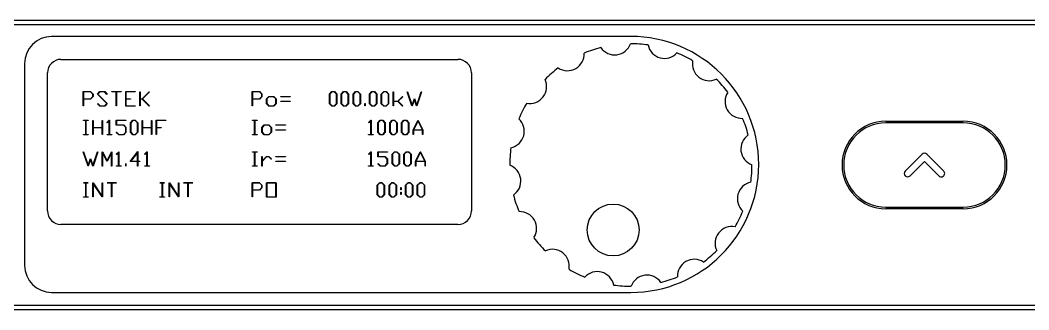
# Model space of a CAD drawing. Extents: x 109308 to 114204, y 60901 to 64142.
# Drawn here: x 111973.3 to 112123.2, y 62705.9 to 62748.9 of the extents above; entities that cross this region are included whole.
import ezdxf

# ---------------------------------------------------------------- set-up
doc = ezdxf.new("R2010")
doc.units = 0
doc.header["$LTSCALE"] = 10
doc.header["$MEASUREMENT"] = 0
doc.layers.get('0').update_dxf_attribs({"linetype": 'CONTINUOUS'})
doc.layers.add('가시적인_것_ISO_', color=3, linetype='CONTINUOUS')

# ---------------------------------------------------------------- blocks, each defined once
blk = doc.blocks.new('44Q1XC')
at = {"layer": '가시적인_것_ISO_'}
for p, q in [((16908.93, 5662.09), (17292.93, 5662.09)), ((17290.94, 5661.39), (16910.74, 5661.39)), ((17085.83, 5659.67), (16999.74, 5659.67)), ((17001.14, 5656.27), (17060.14, 5656.27)), ((16995.74, 5655.67), (16995.74, 5625.67)), ((16999.14, 5633.77), (16999.14, 5654.27)), ((17062.14, 5654.27), (17062.14, 5633.77)), ((17004.46, 5651.48), (17005.54, 5651.48)), ((17004.46, 5649.35), (17004.46, 5651.48)), ((17005.52, 5651.43), (17004.5, 5651.43)), ((17004.5, 5651.43), (17004.5, 5650.43)), ((17005.86, 5651.09), (17005.52, 5651.43)), ((17005.54, 5651.48), (17005.9, 5651.11)), ((17006.55, 5651.1), (17006.92, 5651.48)), ((17006.94, 5651.43), (17006.61, 5651.1)), ((17006.92, 5651.48), (17007.64, 5651.48)), ((17007.62, 5651.43), (17006.94, 5651.43)), ((17007.96, 5651.08), (17007.62, 5651.43)), ((17007.64, 5651.48), (17007.99, 5651.12)), ((17008.68, 5651.48), (17010.08, 5651.48)), ((17008.68, 5651.43), (17008.68, 5651.48)), ((17009.36, 5651.43), (17008.68, 5651.43)), ((17009.36, 5649.35), (17009.36, 5651.43)), ((17010.08, 5651.43), (17009.4, 5651.43)), ((17009.4, 5651.43), (17009.4, 5649.35)), ((17010.08, 5651.48), (17010.08, 5651.43)), ((17010.76, 5651.48), (17012.18, 5651.48)), ((17010.76, 5649.33), (17010.76, 5651.48)), ((17010.8, 5651.43), (17010.8, 5650.43)), ((17012.18, 5651.43), (17010.8, 5651.43)), ((17012.18, 5651.48), (17012.18, 5651.43)), ((17012.86, 5649.35), (17012.86, 5651.45)), ((17012.86, 5651.45), (17012.9, 5651.45)), ((17012.9, 5651.45), (17012.9, 5650.43)), ((17013.22, 5650.43), (17014.26, 5651.47)), ((17014.29, 5651.43), (17013.26, 5650.4)), ((17014.26, 5651.47), (17014.29, 5651.43)), ((17029.57, 5651.48), (17030.65, 5651.48)), ((17029.57, 5649.35), (17029.57, 5651.48)), ((17030.63, 5651.43), (17029.62, 5651.43)), ((17029.62, 5651.43), (17029.62, 5650.43)), ((17030.97, 5651.09), (17030.63, 5651.43)), ((17030.65, 5651.48), (17031.01, 5651.11)), ((17041.04, 5651.11), (17041.4, 5651.48)), ((17041.42, 5651.43), (17041.09, 5651.09)), ((17041.4, 5651.48), (17041.77, 5651.48)), ((17041.75, 5651.43), (17041.42, 5651.43)), ((17042.09, 5651.09), (17041.75, 5651.43)), ((17041.77, 5651.48), (17042.13, 5651.11)), ((17042.79, 5651.11), (17043.15, 5651.48)), ((17043.17, 5651.43), (17042.84, 5651.09)), ((17043.15, 5651.48), (17043.52, 5651.48)), ((17043.5, 5651.43), (17043.17, 5651.43)), ((17043.84, 5651.09), (17043.5, 5651.43)), ((17043.52, 5651.48), (17043.88, 5651.11)), ((17044.54, 5651.11), (17044.9, 5651.48)), ((17044.92, 5651.43), (17044.59, 5651.09)), ((17044.9, 5651.48), (17045.27, 5651.48)), ((17045.25, 5651.43), (17044.92, 5651.43)), ((17045.59, 5651.09), (17045.25, 5651.43)), ((17045.27, 5651.48), (17045.63, 5651.11)), ((17046.99, 5651.11), (17047.35, 5651.48)), ((17047.37, 5651.43), (17047.04, 5651.09)), ((17047.35, 5651.48), (17047.72, 5651.48)), ((17047.7, 5651.43), (17047.37, 5651.43)), ((17048.04, 5651.09), (17047.7, 5651.43)), ((17047.72, 5651.48), (17048.08, 5651.11)), ((17048.74, 5651.11), (17049.1, 5651.48)), ((17049.12, 5651.43), (17048.79, 5651.09)), ((17049.1, 5651.48), (17049.47, 5651.48)), ((17049.45, 5651.43), (17049.12, 5651.43)), ((17049.79, 5651.09), (17049.45, 5651.43)), ((17049.47, 5651.48), (17049.83, 5651.11)), ((17050.49, 5649.35), (17050.49, 5651.45)), ((17050.49, 5651.45), (17050.54, 5651.45)), ((17050.54, 5651.45), (17050.54, 5650.08)), ((17052.59, 5651.44), (17052.64, 5651.46)), ((17053.29, 5649.35), (17052.59, 5651.44)), ((17052.64, 5651.46), (17053.31, 5649.43)), ((17054.01, 5649.43), (17054.69, 5651.46)), ((17054.73, 5651.44), (17054.03, 5649.35)), ((17054.69, 5651.46), (17054.73, 5651.44)), ((17004.5, 5650.43), (17005.52, 5650.43)), ((17004.5, 5650.38), (17004.5, 5649.35)), ((17005.54, 5650.38), (17004.5, 5650.38)), ((17005.52, 5650.43), (17005.86, 5650.76)), ((17005.9, 5650.74), (17005.54, 5650.38)), ((17005.86, 5650.76), (17005.86, 5651.09)), ((17005.9, 5651.11), (17005.9, 5650.74)), ((17007.95, 5649.7), (17006.55, 5651.1)), ((17006.56, 5649.69), (17006.6, 5649.72)), ((17006.92, 5649.33), (17006.56, 5649.69)), ((17006.6, 5649.72), (17006.94, 5649.38)), ((17006.61, 5651.1), (17008.01, 5649.7)), ((17007.62, 5649.38), (17007.95, 5649.7)), ((17008.01, 5649.7), (17007.64, 5649.33)), ((17007.99, 5651.12), (17007.96, 5651.08)), ((17010.8, 5650.43), (17011.48, 5650.43)), ((17010.8, 5650.38), (17010.8, 5649.38)), ((17011.48, 5650.38), (17010.8, 5650.38)), ((17011.48, 5650.43), (17011.48, 5650.38)), ((17012.9, 5650.43), (17013.22, 5650.43)), ((17013.22, 5650.38), (17012.9, 5650.38)), ((17012.9, 5650.38), (17012.9, 5649.35)), ((17014.26, 5649.34), (17013.22, 5650.38)), ((17013.26, 5650.4), (17014.29, 5649.37)), ((17029.62, 5650.43), (17030.63, 5650.43)), ((17029.62, 5650.38), (17029.62, 5649.35)), ((17030.65, 5650.38), (17029.62, 5650.38)), ((17030.63, 5650.43), (17030.97, 5650.76)), ((17031.01, 5650.74), (17030.65, 5650.38)), ((17030.97, 5650.76), (17030.97, 5651.09)), ((17031.01, 5651.11), (17031.01, 5650.74)), ((17031.67, 5650.41), (17032.03, 5650.78)), ((17031.67, 5649.69), (17031.67, 5650.41)), ((17032.03, 5649.33), (17031.67, 5649.69)), ((17032.05, 5650.73), (17031.72, 5650.39)), ((17031.72, 5650.39), (17031.72, 5649.71)), ((17031.72, 5649.71), (17032.05, 5649.38)), ((17032.03, 5650.78), (17032.75, 5650.78)), ((17032.73, 5650.73), (17032.05, 5650.73)), ((17033.07, 5650.39), (17032.73, 5650.73)), ((17032.73, 5649.38), (17033.07, 5649.71)), ((17032.75, 5650.78), (17033.11, 5650.41)), ((17033.11, 5649.69), (17032.75, 5649.33)), ((17033.07, 5649.71), (17033.07, 5650.39)), ((17033.11, 5650.41), (17033.11, 5649.69)), ((17033.79, 5650.78), (17035.19, 5650.78)), ((17033.79, 5650.73), (17033.79, 5650.78)), ((17035.19, 5650.73), (17033.79, 5650.73)), ((17033.79, 5650.03), (17033.79, 5650.08)), ((17033.79, 5650.08), (17035.19, 5650.08)), ((17035.19, 5650.03), (17033.79, 5650.03)), ((17035.19, 5650.78), (17035.19, 5650.73)), ((17035.19, 5650.08), (17035.19, 5650.03)), ((17041.04, 5649.69), (17041.04, 5651.11)), ((17041.4, 5649.33), (17041.04, 5649.69)), ((17041.09, 5651.09), (17041.09, 5649.71)), ((17041.09, 5649.71), (17041.42, 5649.38)), ((17041.75, 5649.38), (17042.09, 5649.71)), ((17042.13, 5649.69), (17041.77, 5649.33)), ((17042.09, 5649.71), (17042.09, 5651.09)), ((17042.13, 5651.11), (17042.13, 5649.69)), ((17042.79, 5649.69), (17042.79, 5651.11)), ((17043.15, 5649.33), (17042.79, 5649.69)), ((17042.84, 5651.09), (17042.84, 5649.71)), ((17042.84, 5649.71), (17043.17, 5649.38)), ((17043.5, 5649.38), (17043.84, 5649.71)), ((17043.88, 5649.69), (17043.52, 5649.33)), ((17043.84, 5649.71), (17043.84, 5651.09)), ((17043.88, 5651.11), (17043.88, 5649.69)), ((17044.54, 5649.69), (17044.54, 5651.11)), ((17044.9, 5649.33), (17044.54, 5649.69)), ((17044.59, 5651.09), (17044.59, 5649.71)), ((17044.59, 5649.71), (17044.92, 5649.38)), ((17045.25, 5649.38), (17045.59, 5649.71)), ((17045.63, 5649.69), (17045.27, 5649.33)), ((17045.59, 5649.71), (17045.59, 5651.09)), ((17045.63, 5651.11), (17045.63, 5649.69)), ((17046.29, 5649.7), (17046.34, 5649.7)), ((17046.29, 5649.35), (17046.29, 5649.7)), ((17046.34, 5649.7), (17046.34, 5649.35)), ((17046.99, 5649.69), (17046.99, 5651.11)), ((17047.35, 5649.33), (17046.99, 5649.69)), ((17047.04, 5651.09), (17047.04, 5649.71)), ((17047.04, 5649.71), (17047.37, 5649.38)), ((17047.7, 5649.38), (17048.04, 5649.71)), ((17048.08, 5649.69), (17047.72, 5649.33)), ((17048.04, 5649.71), (17048.04, 5651.09)), ((17048.08, 5651.11), (17048.08, 5649.69)), ((17048.74, 5649.69), (17048.74, 5651.11)), ((17049.1, 5649.33), (17048.74, 5649.69)), ((17048.79, 5651.09), (17048.79, 5649.71)), ((17048.79, 5649.71), (17049.12, 5649.38)), ((17049.45, 5649.38), (17049.79, 5649.71)), ((17049.83, 5649.69), (17049.47, 5649.33)), ((17049.79, 5649.71), (17049.79, 5651.09)), ((17049.83, 5651.11), (17049.83, 5649.69)), ((17050.54, 5650.08), (17051.2, 5650.08)), ((17051.2, 5650.03), (17050.54, 5650.03)), ((17050.54, 5650.03), (17050.54, 5649.35)), ((17051.2, 5650.08), (17051.89, 5650.77)), ((17051.89, 5649.34), (17051.2, 5650.03)), ((17051.93, 5650.73), (17051.24, 5650.05)), ((17051.24, 5650.05), (17051.93, 5649.37)), ((17051.89, 5650.77), (17051.93, 5650.73)), ((17053.31, 5649.43), (17053.66, 5650.48)), ((17053.66, 5650.33), (17053.34, 5649.35)), ((17053.66, 5650.48), (17054.01, 5649.43)), ((17053.99, 5649.35), (17053.66, 5650.33)), ((17004.5, 5649.35), (17004.46, 5649.35)), ((17007.64, 5649.33), (17006.92, 5649.33)), ((17006.94, 5649.38), (17007.62, 5649.38)), ((17009.4, 5649.35), (17009.36, 5649.35)), ((17012.18, 5649.33), (17010.76, 5649.33)), ((17010.8, 5649.38), (17012.18, 5649.38)), ((17012.18, 5649.38), (17012.18, 5649.33)), ((17012.9, 5649.35), (17012.86, 5649.35)), ((17014.29, 5649.37), (17014.26, 5649.34)), ((17029.62, 5649.35), (17029.57, 5649.35)), ((17032.75, 5649.33), (17032.03, 5649.33)), ((17032.05, 5649.38), (17032.73, 5649.38)), ((17041.77, 5649.33), (17041.4, 5649.33)), ((17041.42, 5649.38), (17041.75, 5649.38)), ((17043.52, 5649.33), (17043.15, 5649.33)), ((17043.17, 5649.38), (17043.5, 5649.38)), ((17045.27, 5649.33), (17044.9, 5649.33)), ((17044.92, 5649.38), (17045.25, 5649.38)), ((17046.34, 5649.35), (17046.29, 5649.35)), ((17047.72, 5649.33), (17047.35, 5649.33)), ((17047.37, 5649.38), (17047.7, 5649.38)), ((17049.47, 5649.33), (17049.1, 5649.33)), ((17049.12, 5649.38), (17049.45, 5649.38)), ((17050.54, 5649.35), (17050.49, 5649.35)), ((17051.93, 5649.37), (17051.89, 5649.34)), ((17053.34, 5649.35), (17053.29, 5649.35)), ((17054.03, 5649.35), (17053.99, 5649.35)), ((17004.48, 5647.18), (17004.48, 5647.23)), ((17004.48, 5647.23), (17005.18, 5647.23)), ((17004.81, 5647.18), (17004.48, 5647.18)), ((17004.81, 5645.13), (17004.81, 5647.18)), ((17005.18, 5647.18), (17004.85, 5647.18)), ((17004.85, 5647.18), (17004.85, 5645.13)), ((17005.18, 5647.23), (17005.18, 5647.18)), ((17005.86, 5645.11), (17005.86, 5647.21)), ((17005.86, 5647.21), (17005.9, 5647.21)), ((17005.9, 5647.21), (17005.9, 5646.18)), ((17007.26, 5646.18), (17007.26, 5647.21)), ((17007.26, 5647.21), (17007.3, 5647.21)), ((17007.3, 5647.21), (17007.3, 5645.11)), ((17007.96, 5646.88), (17008.32, 5647.23)), ((17008, 5646.84), (17007.96, 5646.88)), ((17008.31, 5647.15), (17008, 5646.84)), ((17008.31, 5645.13), (17008.31, 5647.15)), ((17008.32, 5647.23), (17008.35, 5647.23)), ((17008.35, 5647.23), (17008.35, 5645.13)), ((17009.36, 5647.23), (17010.78, 5647.23)), ((17009.36, 5646.48), (17009.36, 5647.23)), ((17010.78, 5647.18), (17009.4, 5647.18)), ((17009.4, 5647.18), (17009.4, 5646.53)), ((17010.78, 5647.23), (17010.78, 5647.18)), ((17011.46, 5646.87), (17011.82, 5647.23)), ((17011.46, 5645.45), (17011.46, 5646.87)), ((17011.84, 5647.18), (17011.5, 5646.85)), ((17011.5, 5646.85), (17011.5, 5645.47)), ((17011.82, 5647.23), (17012.19, 5647.23)), ((17012.17, 5647.18), (17011.84, 5647.18)), ((17012.51, 5646.85), (17012.17, 5647.18)), ((17012.19, 5647.23), (17012.55, 5646.87)), ((17012.51, 5645.47), (17012.51, 5646.85)), ((17012.55, 5646.87), (17012.55, 5645.45)), ((17013.21, 5647.21), (17013.25, 5647.21)), ((17013.21, 5645.11), (17013.21, 5647.21)), ((17013.25, 5647.21), (17013.25, 5646.18)), ((17014.61, 5647.21), (17014.65, 5647.21)), ((17014.61, 5646.18), (17014.61, 5647.21)), ((17014.65, 5647.21), (17014.65, 5645.11)), ((17015.31, 5645.11), (17015.31, 5647.23)), ((17015.31, 5647.23), (17016.73, 5647.23)), ((17016.73, 5647.18), (17015.35, 5647.18)), ((17015.35, 5647.18), (17015.35, 5646.18)), ((17016.73, 5647.23), (17016.73, 5647.18)), ((17029.59, 5647.18), (17029.59, 5647.23)), ((17029.59, 5647.23), (17030.29, 5647.23)), ((17029.92, 5647.18), (17029.59, 5647.18)), ((17029.92, 5645.13), (17029.92, 5647.18)), ((17030.29, 5647.18), (17029.96, 5647.18)), ((17029.96, 5647.18), (17029.96, 5645.13)), ((17030.29, 5647.23), (17030.29, 5647.18)), ((17046.84, 5646.88), (17047.2, 5647.23)), ((17046.88, 5646.84), (17046.84, 5646.88)), ((17047.19, 5647.15), (17046.88, 5646.84)), ((17047.19, 5645.13), (17047.19, 5647.15)), ((17047.2, 5647.23), (17047.23, 5647.23)), ((17047.23, 5647.23), (17047.23, 5645.13)), ((17048.24, 5646.87), (17048.6, 5647.23)), ((17048.24, 5645.45), (17048.24, 5646.87)), ((17048.62, 5647.18), (17048.29, 5646.85)), ((17048.29, 5646.85), (17048.29, 5645.47)), ((17048.6, 5647.23), (17048.97, 5647.23)), ((17048.95, 5647.18), (17048.62, 5647.18)), ((17049.29, 5646.85), (17048.95, 5647.18)), ((17048.97, 5647.23), (17049.33, 5646.87)), ((17049.29, 5645.47), (17049.29, 5646.85)), ((17049.33, 5646.87), (17049.33, 5645.45)), ((17049.99, 5646.87), (17050.35, 5647.23)), ((17049.99, 5645.45), (17049.99, 5646.87)), ((17050.37, 5647.18), (17050.04, 5646.85)), ((17050.04, 5646.85), (17050.04, 5645.47)), ((17050.35, 5647.23), (17050.72, 5647.23)), ((17050.7, 5647.18), (17050.37, 5647.18)), ((17051.04, 5646.85), (17050.7, 5647.18)), ((17050.72, 5647.23), (17051.08, 5646.87)), ((17051.04, 5645.47), (17051.04, 5646.85)), ((17051.08, 5646.87), (17051.08, 5645.45)), ((17051.74, 5646.87), (17052.1, 5647.23)), ((17051.74, 5645.45), (17051.74, 5646.87)), ((17052.12, 5647.18), (17051.79, 5646.85)), ((17051.79, 5646.85), (17051.79, 5645.47)), ((17052.1, 5647.23), (17052.47, 5647.23)), ((17052.45, 5647.18), (17052.12, 5647.18)), ((17052.79, 5646.85), (17052.45, 5647.18)), ((17052.47, 5647.23), (17052.83, 5646.87)), ((17052.79, 5645.47), (17052.79, 5646.85)), ((17052.83, 5646.87), (17052.83, 5645.45)), ((17053.49, 5645.81), (17054.19, 5647.21)), ((17054.21, 5647.15), (17053.55, 5645.83)), ((17054.19, 5647.21), (17054.24, 5647.21)), ((17054.87, 5645.83), (17054.21, 5647.15)), ((17054.24, 5647.21), (17054.93, 5645.81)), ((17123.72, 5647.09), (17135.22, 5647.09)), ((17135.22, 5646.84), (17123.72, 5646.84)), ((17005.9, 5646.18), (17007.26, 5646.18)), ((17007.26, 5646.13), (17005.9, 5646.13)), ((17005.9, 5646.13), (17005.9, 5645.11)), ((17007.26, 5645.11), (17007.26, 5646.13)), ((17010.42, 5646.48), (17009.36, 5646.48)), ((17009.36, 5645.44), (17009.4, 5645.48)), ((17009.72, 5645.09), (17009.36, 5645.44)), ((17009.4, 5646.53), (17010.44, 5646.53)), ((17009.4, 5645.48), (17009.74, 5645.13)), ((17010.76, 5646.15), (17010.42, 5646.48)), ((17010.42, 5645.13), (17010.76, 5645.47)), ((17010.44, 5646.53), (17010.8, 5646.17)), ((17010.8, 5645.45), (17010.44, 5645.09)), ((17010.76, 5645.47), (17010.76, 5646.15)), ((17010.8, 5646.17), (17010.8, 5645.45)), ((17011.82, 5645.09), (17011.46, 5645.45)), ((17011.5, 5645.47), (17011.84, 5645.13)), ((17012.17, 5645.13), (17012.51, 5645.47)), ((17012.55, 5645.45), (17012.19, 5645.09)), ((17013.25, 5646.18), (17014.61, 5646.18)), ((17013.25, 5646.13), (17013.25, 5645.11)), ((17014.61, 5646.13), (17013.25, 5646.13)), ((17014.61, 5645.11), (17014.61, 5646.13)), ((17015.35, 5646.18), (17016.03, 5646.18)), ((17016.03, 5646.13), (17015.35, 5646.13)), ((17015.35, 5646.13), (17015.35, 5645.11)), ((17016.03, 5646.18), (17016.03, 5646.13)), ((17030.97, 5646.17), (17031.33, 5646.53)), ((17030.97, 5645.45), (17030.97, 5646.17)), ((17031.33, 5645.09), (17030.97, 5645.45)), ((17031.35, 5646.48), (17031.02, 5646.15)), ((17031.02, 5646.15), (17031.02, 5645.47)), ((17031.02, 5645.47), (17031.35, 5645.13)), ((17031.33, 5646.53), (17032.05, 5646.53)), ((17032.03, 5646.48), (17031.35, 5646.48)), ((17032.37, 5646.15), (17032.03, 5646.48)), ((17032.03, 5645.13), (17032.37, 5645.47)), ((17032.05, 5646.53), (17032.41, 5646.17)), ((17032.41, 5645.45), (17032.05, 5645.09)), ((17032.37, 5645.47), (17032.37, 5646.15)), ((17032.41, 5646.17), (17032.41, 5645.45)), ((17033.09, 5646.53), (17034.49, 5646.53)), ((17033.09, 5646.48), (17033.09, 5646.53)), ((17034.49, 5646.48), (17033.09, 5646.48)), ((17033.09, 5645.78), (17033.09, 5645.83)), ((17033.09, 5645.83), (17034.49, 5645.83)), ((17034.49, 5645.78), (17033.09, 5645.78)), ((17034.49, 5646.53), (17034.49, 5646.48)), ((17034.49, 5645.83), (17034.49, 5645.78)), ((17048.6, 5645.09), (17048.24, 5645.45)), ((17048.29, 5645.47), (17048.62, 5645.13)), ((17048.95, 5645.13), (17049.29, 5645.47)), ((17049.33, 5645.45), (17048.97, 5645.09)), ((17050.35, 5645.09), (17049.99, 5645.45)), ((17050.04, 5645.47), (17050.37, 5645.13)), ((17050.7, 5645.13), (17051.04, 5645.47)), ((17051.08, 5645.45), (17050.72, 5645.09)), ((17052.1, 5645.09), (17051.74, 5645.45)), ((17051.79, 5645.47), (17052.12, 5645.13)), ((17052.45, 5645.13), (17052.79, 5645.47)), ((17052.83, 5645.45), (17052.47, 5645.09)), ((17053.49, 5645.11), (17053.49, 5645.81)), ((17053.54, 5645.78), (17053.54, 5645.11)), ((17054.89, 5645.78), (17053.54, 5645.78)), ((17053.55, 5645.83), (17054.87, 5645.83)), ((17054.89, 5645.11), (17054.89, 5645.78)), ((17054.93, 5645.81), (17054.93, 5645.11)), ((17004.48, 5645.09), (17004.48, 5645.13)), ((17004.48, 5645.13), (17004.81, 5645.13)), ((17005.18, 5645.09), (17004.48, 5645.09)), ((17004.85, 5645.13), (17005.18, 5645.13)), ((17005.18, 5645.13), (17005.18, 5645.09)), ((17005.9, 5645.11), (17005.86, 5645.11)), ((17007.3, 5645.11), (17007.26, 5645.11)), ((17007.98, 5645.09), (17007.98, 5645.13)), ((17007.98, 5645.13), (17008.31, 5645.13)), ((17008.68, 5645.09), (17007.98, 5645.09)), ((17008.35, 5645.13), (17008.68, 5645.13)), ((17008.68, 5645.13), (17008.68, 5645.09)), ((17010.44, 5645.09), (17009.72, 5645.09)), ((17009.74, 5645.13), (17010.42, 5645.13)), ((17012.19, 5645.09), (17011.82, 5645.09)), ((17011.84, 5645.13), (17012.17, 5645.13)), ((17013.25, 5645.11), (17013.21, 5645.11)), ((17014.65, 5645.11), (17014.61, 5645.11)), ((17015.35, 5645.11), (17015.31, 5645.11)), ((17029.59, 5645.09), (17029.59, 5645.13)), ((17029.59, 5645.13), (17029.92, 5645.13)), ((17030.29, 5645.09), (17029.59, 5645.09)), ((17029.96, 5645.13), (17030.29, 5645.13)), ((17030.29, 5645.13), (17030.29, 5645.09)), ((17032.05, 5645.09), (17031.33, 5645.09)), ((17031.35, 5645.13), (17032.03, 5645.13)), ((17046.86, 5645.09), (17046.86, 5645.13)), ((17046.86, 5645.13), (17047.19, 5645.13)), ((17047.56, 5645.09), (17046.86, 5645.09)), ((17047.23, 5645.13), (17047.56, 5645.13)), ((17047.56, 5645.13), (17047.56, 5645.09)), ((17048.97, 5645.09), (17048.6, 5645.09)), ((17048.62, 5645.13), (17048.95, 5645.13)), ((17050.72, 5645.09), (17050.35, 5645.09)), ((17050.37, 5645.13), (17050.7, 5645.13)), ((17052.47, 5645.09), (17052.1, 5645.09)), ((17052.12, 5645.13), (17052.45, 5645.13)), ((17053.54, 5645.11), (17053.49, 5645.11)), ((17054.93, 5645.11), (17054.89, 5645.11)), ((17004.46, 5642.53), (17004.5, 5642.55)), ((17005.16, 5640.44), (17004.46, 5642.53)), ((17004.5, 5642.55), (17005.18, 5640.51)), ((17005.88, 5640.51), (17006.55, 5642.55)), ((17006.6, 5642.53), (17005.9, 5640.44)), ((17006.55, 5642.55), (17006.6, 5642.53)), ((17007.26, 5640.44), (17007.26, 5642.54)), ((17007.26, 5642.54), (17007.31, 5642.54)), ((17007.98, 5641.09), (17007.3, 5642.44)), ((17007.3, 5642.44), (17007.3, 5640.44)), ((17007.31, 5642.54), (17007.98, 5641.19)), ((17007.98, 5641.19), (17008.65, 5642.54)), ((17008.66, 5642.44), (17007.98, 5641.09)), ((17008.65, 5642.54), (17008.7, 5642.54)), ((17008.66, 5640.44), (17008.66, 5642.44)), ((17008.7, 5642.54), (17008.7, 5640.44)), ((17009.36, 5642.21), (17009.72, 5642.56)), ((17009.4, 5642.17), (17009.36, 5642.21)), ((17009.71, 5642.48), (17009.4, 5642.17)), ((17009.71, 5640.46), (17009.71, 5642.48)), ((17009.72, 5642.56), (17009.75, 5642.56)), ((17009.75, 5642.56), (17009.75, 5640.46)), ((17011.43, 5641.12), (17012.55, 5642.61)), ((17012.51, 5642.47), (17011.53, 5641.16)), ((17012.51, 5641.16), (17012.51, 5642.47)), ((17012.55, 5642.61), (17012.55, 5641.16)), ((17013.56, 5642.21), (17013.92, 5642.56)), ((17013.6, 5642.17), (17013.56, 5642.21)), ((17013.91, 5642.48), (17013.6, 5642.17)), ((17013.91, 5640.46), (17013.91, 5642.48)), ((17013.92, 5642.56), (17013.95, 5642.56)), ((17013.95, 5642.56), (17013.95, 5640.46)), ((17029.59, 5642.52), (17029.59, 5642.56)), ((17029.59, 5642.56), (17030.29, 5642.56)), ((17029.92, 5642.52), (17029.59, 5642.52)), ((17029.92, 5640.46), (17029.92, 5642.52)), ((17030.29, 5642.52), (17029.96, 5642.52)), ((17029.96, 5642.52), (17029.96, 5640.46)), ((17030.29, 5642.56), (17030.29, 5642.52)), ((17046.84, 5642.21), (17047.2, 5642.56)), ((17046.88, 5642.17), (17046.84, 5642.21)), ((17047.19, 5642.48), (17046.88, 5642.17)), ((17047.19, 5640.46), (17047.19, 5642.48)), ((17047.2, 5642.56), (17047.23, 5642.56)), ((17047.23, 5642.56), (17047.23, 5640.46)), ((17048.24, 5642.56), (17049.66, 5642.56)), ((17048.24, 5641.82), (17048.24, 5642.56)), ((17049.66, 5642.52), (17048.29, 5642.52)), ((17048.29, 5642.52), (17048.29, 5641.86)), ((17049.66, 5642.56), (17049.66, 5642.52)), ((17050.34, 5642.2), (17050.7, 5642.56)), ((17050.34, 5640.78), (17050.34, 5642.2)), ((17050.72, 5642.52), (17050.39, 5642.18)), ((17050.7, 5642.56), (17051.07, 5642.56)), ((17051.05, 5642.52), (17050.72, 5642.52)), ((17051.39, 5642.18), (17051.05, 5642.52)), ((17051.07, 5642.56), (17051.43, 5642.2)), ((17051.43, 5642.2), (17051.43, 5640.78)), ((17052.09, 5642.2), (17052.45, 5642.56)), ((17052.09, 5640.78), (17052.09, 5642.2)), ((17052.47, 5642.52), (17052.14, 5642.18)), ((17052.45, 5642.56), (17052.82, 5642.56)), ((17052.8, 5642.52), (17052.47, 5642.52)), ((17053.14, 5642.18), (17052.8, 5642.52)), ((17052.82, 5642.56), (17053.18, 5642.2)), ((17053.18, 5642.2), (17053.18, 5640.78)), ((17053.84, 5641.14), (17054.54, 5642.54)), ((17054.56, 5642.49), (17053.9, 5641.16)), ((17054.54, 5642.54), (17054.59, 5642.54)), ((17055.22, 5641.16), (17054.56, 5642.49)), ((17054.59, 5642.54), (17055.28, 5641.14)), ((17126.62, 5639.69), (17129.12, 5642.19)), ((17129.83, 5642.19), (17132.33, 5639.69)), ((17005.18, 5640.51), (17005.53, 5641.56)), ((17005.53, 5641.41), (17005.2, 5640.44)), ((17005.53, 5641.56), (17005.88, 5640.51)), ((17005.85, 5640.44), (17005.53, 5641.41)), ((17010.76, 5640.44), (17010.76, 5640.79)), ((17010.76, 5640.79), (17010.8, 5640.79)), ((17010.8, 5640.79), (17010.8, 5640.44)), ((17012.51, 5641.12), (17011.43, 5641.12)), ((17011.53, 5641.16), (17012.51, 5641.16)), ((17012.51, 5640.44), (17012.51, 5641.12)), ((17012.55, 5641.16), (17012.88, 5641.16)), ((17012.88, 5641.12), (17012.55, 5641.12)), ((17012.55, 5641.12), (17012.55, 5640.44)), ((17012.88, 5641.16), (17012.88, 5641.12)), ((17030.97, 5641.84), (17031.02, 5641.84)), ((17030.97, 5640.44), (17030.97, 5641.84)), ((17031.02, 5641.19), (17031.68, 5641.86)), ((17031.02, 5641.84), (17031.02, 5641.19)), ((17031.7, 5641.81), (17031.02, 5641.13)), ((17031.02, 5641.13), (17031.02, 5640.44)), ((17031.68, 5641.86), (17032.05, 5641.86)), ((17032.03, 5641.81), (17031.7, 5641.81)), ((17032.37, 5641.47), (17032.03, 5641.81)), ((17032.05, 5641.86), (17032.41, 5641.51)), ((17032.41, 5641.51), (17032.37, 5641.47)), ((17033.09, 5641.81), (17033.09, 5641.86)), ((17033.09, 5641.86), (17034.49, 5641.86)), ((17034.49, 5641.81), (17033.09, 5641.81)), ((17033.09, 5641.16), (17034.49, 5641.16)), ((17033.09, 5641.12), (17033.09, 5641.16)), ((17034.49, 5641.12), (17033.09, 5641.12)), ((17034.49, 5641.86), (17034.49, 5641.81)), ((17034.49, 5641.16), (17034.49, 5641.12)), ((17049.3, 5641.82), (17048.24, 5641.82)), ((17048.24, 5640.77), (17048.28, 5640.81)), ((17048.6, 5640.42), (17048.24, 5640.77)), ((17048.28, 5640.81), (17048.62, 5640.46)), ((17048.29, 5641.86), (17049.32, 5641.86)), ((17049.64, 5641.48), (17049.3, 5641.82)), ((17049.3, 5640.46), (17049.64, 5640.8)), ((17049.32, 5641.86), (17049.68, 5641.5)), ((17049.68, 5640.78), (17049.32, 5640.42)), ((17049.64, 5640.8), (17049.64, 5641.48)), ((17049.68, 5641.5), (17049.68, 5640.78)), ((17050.7, 5640.42), (17050.34, 5640.78)), ((17050.39, 5642.18), (17050.39, 5640.8)), ((17050.39, 5640.8), (17050.72, 5640.46)), ((17051.05, 5640.46), (17051.39, 5640.8)), ((17051.43, 5640.78), (17051.07, 5640.42)), ((17051.39, 5640.8), (17051.39, 5642.18)), ((17052.45, 5640.42), (17052.09, 5640.78)), ((17052.14, 5642.18), (17052.14, 5640.8)), ((17052.14, 5640.8), (17052.47, 5640.46)), ((17052.8, 5640.46), (17053.14, 5640.8)), ((17053.18, 5640.78), (17052.82, 5640.42)), ((17053.14, 5640.8), (17053.14, 5642.18)), ((17053.84, 5640.44), (17053.84, 5641.14)), ((17053.89, 5641.12), (17053.89, 5640.44)), ((17055.24, 5641.12), (17053.89, 5641.12)), ((17053.9, 5641.16), (17055.22, 5641.16)), ((17055.24, 5640.44), (17055.24, 5641.12)), ((17055.28, 5641.14), (17055.28, 5640.44)), ((17129.47, 5641.13), (17127.33, 5638.99)), ((17131.62, 5638.99), (17129.47, 5641.13)), ((17005.2, 5640.44), (17005.16, 5640.44)), ((17005.9, 5640.44), (17005.85, 5640.44)), ((17007.3, 5640.44), (17007.26, 5640.44)), ((17008.7, 5640.44), (17008.66, 5640.44)), ((17009.38, 5640.42), (17009.38, 5640.46)), ((17009.38, 5640.46), (17009.71, 5640.46)), ((17010.08, 5640.42), (17009.38, 5640.42)), ((17009.75, 5640.46), (17010.08, 5640.46)), ((17010.08, 5640.46), (17010.08, 5640.42)), ((17010.8, 5640.44), (17010.76, 5640.44)), ((17012.55, 5640.44), (17012.51, 5640.44)), ((17013.58, 5640.42), (17013.58, 5640.46)), ((17013.58, 5640.46), (17013.91, 5640.46)), ((17014.28, 5640.42), (17013.58, 5640.42)), ((17013.95, 5640.46), (17014.28, 5640.46)), ((17014.28, 5640.46), (17014.28, 5640.42)), ((17029.59, 5640.42), (17029.59, 5640.46)), ((17029.59, 5640.46), (17029.92, 5640.46)), ((17030.29, 5640.42), (17029.59, 5640.42)), ((17029.96, 5640.46), (17030.29, 5640.46)), ((17030.29, 5640.46), (17030.29, 5640.42)), ((17031.02, 5640.44), (17030.97, 5640.44)), ((17046.86, 5640.46), (17047.19, 5640.46)), ((17046.86, 5640.42), (17046.86, 5640.46)), ((17047.56, 5640.42), (17046.86, 5640.42)), ((17047.23, 5640.46), (17047.56, 5640.46)), ((17047.56, 5640.46), (17047.56, 5640.42)), ((17049.32, 5640.42), (17048.6, 5640.42)), ((17048.62, 5640.46), (17049.3, 5640.46)), ((17051.07, 5640.42), (17050.7, 5640.42)), ((17050.72, 5640.46), (17051.05, 5640.46)), ((17052.82, 5640.42), (17052.45, 5640.42)), ((17052.47, 5640.46), (17052.8, 5640.46)), ((17053.89, 5640.44), (17053.84, 5640.44)), ((17055.28, 5640.44), (17055.24, 5640.44)), ((17004.48, 5637.92), (17004.48, 5637.96)), ((17004.48, 5637.96), (17005.18, 5637.96)), ((17004.81, 5637.92), (17004.48, 5637.92)), ((17004.81, 5635.86), (17004.81, 5637.92)), ((17005.18, 5637.92), (17004.85, 5637.92)), ((17004.85, 5637.92), (17004.85, 5635.86)), ((17005.18, 5637.96), (17005.18, 5637.92)), ((17005.86, 5635.84), (17005.86, 5637.94)), ((17005.86, 5637.94), (17005.91, 5637.94)), ((17007.25, 5635.84), (17005.9, 5637.86)), ((17005.9, 5637.86), (17005.9, 5635.84)), ((17005.91, 5637.94), (17007.26, 5635.92)), ((17007.26, 5635.92), (17007.26, 5637.94)), ((17007.26, 5637.94), (17007.3, 5637.94)), ((17007.3, 5637.94), (17007.3, 5635.84)), ((17007.98, 5637.96), (17009.38, 5637.96)), ((17007.98, 5637.92), (17007.98, 5637.96)), ((17008.66, 5637.92), (17007.98, 5637.92)), ((17008.66, 5635.84), (17008.66, 5637.92)), ((17009.38, 5637.92), (17008.7, 5637.92)), ((17008.7, 5637.92), (17008.7, 5635.84)), ((17009.38, 5637.96), (17009.38, 5637.92)), ((17015.84, 5637.96), (17016.54, 5637.96)), ((17015.84, 5637.92), (17015.84, 5637.96)), ((17016.16, 5637.92), (17015.84, 5637.92)), ((17016.16, 5635.86), (17016.16, 5637.92)), ((17016.21, 5637.92), (17016.21, 5635.86)), ((17016.54, 5637.92), (17016.21, 5637.92)), ((17016.54, 5637.96), (17016.54, 5637.92)), ((17017.21, 5635.84), (17017.21, 5637.94)), ((17017.21, 5637.94), (17017.26, 5637.94)), ((17017.26, 5637.94), (17018.61, 5635.92)), ((17018.61, 5635.84), (17017.26, 5637.86)), ((17017.26, 5637.86), (17017.26, 5635.84)), ((17018.61, 5635.92), (17018.61, 5637.94)), ((17018.61, 5637.94), (17018.66, 5637.94)), ((17018.66, 5637.94), (17018.66, 5635.84)), ((17019.34, 5637.92), (17019.34, 5637.96)), ((17019.34, 5637.96), (17020.74, 5637.96)), ((17020.01, 5637.92), (17019.34, 5637.92)), ((17020.01, 5635.84), (17020.01, 5637.92)), ((17020.06, 5637.92), (17020.06, 5635.84)), ((17020.74, 5637.92), (17020.06, 5637.92)), ((17020.74, 5637.96), (17020.74, 5637.92)), ((17029.57, 5635.84), (17029.57, 5637.96)), ((17029.57, 5637.96), (17030.65, 5637.96)), ((17029.62, 5637.92), (17029.62, 5636.91)), ((17030.63, 5637.92), (17029.62, 5637.92)), ((17030.97, 5637.58), (17030.63, 5637.92)), ((17030.65, 5637.96), (17031.01, 5637.6)), ((17031.67, 5635.82), (17031.67, 5637.96)), ((17031.67, 5637.96), (17033.11, 5637.96)), ((17031.72, 5637.92), (17031.72, 5635.86)), ((17033.07, 5637.92), (17031.72, 5637.92)), ((17033.07, 5635.86), (17033.07, 5637.92)), ((17033.11, 5637.96), (17033.11, 5635.82)), ((17048.14, 5637.6), (17048.5, 5637.96)), ((17048.52, 5637.92), (17048.19, 5637.58)), ((17048.5, 5637.96), (17048.87, 5637.96)), ((17048.85, 5637.92), (17048.52, 5637.92)), ((17049.19, 5637.58), (17048.85, 5637.92)), ((17048.87, 5637.96), (17049.23, 5637.6)), ((17049.89, 5637.6), (17050.25, 5637.96)), ((17050.27, 5637.92), (17049.94, 5637.58)), ((17050.25, 5637.96), (17050.62, 5637.96)), ((17050.6, 5637.92), (17050.27, 5637.92)), ((17050.94, 5637.58), (17050.6, 5637.92)), ((17050.62, 5637.96), (17050.98, 5637.6)), ((17052.34, 5637.6), (17052.7, 5637.96)), ((17052.72, 5637.92), (17052.39, 5637.58)), ((17052.7, 5637.96), (17053.07, 5637.96)), ((17053.05, 5637.92), (17052.72, 5637.92)), ((17053.39, 5637.58), (17053.05, 5637.92)), ((17053.07, 5637.96), (17053.43, 5637.6)), ((17054.09, 5637.6), (17054.45, 5637.96)), ((17054.47, 5637.92), (17054.14, 5637.58)), ((17054.45, 5637.96), (17054.82, 5637.96)), ((17054.8, 5637.92), (17054.47, 5637.92)), ((17055.14, 5637.58), (17054.8, 5637.92)), ((17054.82, 5637.96), (17055.18, 5637.6)), ((17029.62, 5636.91), (17030.63, 5636.91)), ((17030.65, 5636.87), (17029.62, 5636.87)), ((17029.62, 5636.87), (17029.62, 5635.84)), ((17030.63, 5636.91), (17030.97, 5637.25)), ((17031.01, 5637.23), (17030.65, 5636.87)), ((17030.97, 5637.25), (17030.97, 5637.58)), ((17031.01, 5637.6), (17031.01, 5637.23)), ((17048.14, 5636.18), (17048.14, 5637.6)), ((17048.19, 5637.58), (17048.19, 5636.2)), ((17048.19, 5636.2), (17048.52, 5635.86)), ((17048.85, 5635.86), (17049.19, 5636.2)), ((17049.19, 5636.2), (17049.19, 5637.58)), ((17049.23, 5637.6), (17049.23, 5636.18)), ((17049.89, 5636.18), (17049.89, 5637.6)), ((17049.94, 5637.58), (17049.94, 5636.2)), ((17049.94, 5636.2), (17050.27, 5635.86)), ((17050.6, 5635.86), (17050.94, 5636.2)), ((17050.94, 5636.2), (17050.94, 5637.58)), ((17050.98, 5637.6), (17050.98, 5636.18)), ((17051.64, 5636.89), (17051.64, 5637.24)), ((17051.64, 5637.24), (17051.69, 5637.24)), ((17051.69, 5636.89), (17051.64, 5636.89)), ((17051.64, 5636.54), (17051.69, 5636.54)), ((17051.64, 5636.19), (17051.64, 5636.54)), ((17051.69, 5636.19), (17051.64, 5636.19)), ((17051.69, 5637.24), (17051.69, 5636.89)), ((17051.69, 5636.54), (17051.69, 5636.19)), ((17052.34, 5636.18), (17052.34, 5637.6)), ((17052.39, 5637.58), (17052.39, 5636.2)), ((17052.39, 5636.2), (17052.72, 5635.86)), ((17053.05, 5635.86), (17053.39, 5636.2)), ((17053.39, 5636.2), (17053.39, 5637.58)), ((17053.43, 5637.6), (17053.43, 5636.18)), ((17054.09, 5636.18), (17054.09, 5637.6)), ((17054.14, 5637.58), (17054.14, 5636.2)), ((17054.14, 5636.2), (17054.47, 5635.86)), ((17054.8, 5635.86), (17055.14, 5636.2)), ((17055.14, 5636.2), (17055.14, 5637.58)), ((17055.18, 5637.6), (17055.18, 5636.18)), ((17004.48, 5635.82), (17004.48, 5635.86)), ((17004.48, 5635.86), (17004.81, 5635.86)), ((17005.18, 5635.82), (17004.48, 5635.82)), ((17004.85, 5635.86), (17005.18, 5635.86)), ((17005.18, 5635.86), (17005.18, 5635.82)), ((17005.9, 5635.84), (17005.86, 5635.84)), ((17007.3, 5635.84), (17007.25, 5635.84)), ((17008.7, 5635.84), (17008.66, 5635.84)), ((17015.84, 5635.86), (17016.16, 5635.86)), ((17015.84, 5635.82), (17015.84, 5635.86)), ((17016.54, 5635.82), (17015.84, 5635.82)), ((17016.21, 5635.86), (17016.54, 5635.86)), ((17016.54, 5635.86), (17016.54, 5635.82)), ((17017.26, 5635.84), (17017.21, 5635.84)), ((17018.66, 5635.84), (17018.61, 5635.84)), ((17020.06, 5635.84), (17020.01, 5635.84)), ((17029.62, 5635.84), (17029.57, 5635.84)), ((17033.11, 5635.82), (17031.67, 5635.82)), ((17031.72, 5635.86), (17033.07, 5635.86)), ((17048.5, 5635.82), (17048.14, 5636.18)), ((17048.87, 5635.82), (17048.5, 5635.82)), ((17048.52, 5635.86), (17048.85, 5635.86)), ((17049.23, 5636.18), (17048.87, 5635.82)), ((17050.25, 5635.82), (17049.89, 5636.18)), ((17050.62, 5635.82), (17050.25, 5635.82)), ((17050.27, 5635.86), (17050.6, 5635.86)), ((17050.98, 5636.18), (17050.62, 5635.82)), ((17052.7, 5635.82), (17052.34, 5636.18)), ((17053.07, 5635.82), (17052.7, 5635.82)), ((17052.72, 5635.86), (17053.05, 5635.86)), ((17053.43, 5636.18), (17053.07, 5635.82)), ((17054.45, 5635.82), (17054.09, 5636.18)), ((17054.82, 5635.82), (17054.45, 5635.82)), ((17054.47, 5635.86), (17054.8, 5635.86)), ((17055.18, 5636.18), (17054.82, 5635.82)), ((17123.72, 5634.34), (17135.22, 5634.34)), ((17135.22, 5634.09), (17123.72, 5634.09)), ((17060.14, 5631.77), (17001.14, 5631.77)), ((16999.74, 5621.67), (17085.83, 5621.67)), ((16910.74, 5619.79), (17290.94, 5619.79)), ((17292.93, 5619.09), (16908.93, 5619.09))]:
    blk.add_line(p, q, dxfattribs=at)
blk.add_circle((17083.2, 5630.94), 3.85, dxfattribs=at)
for centre, radius, start, end in [((16999.74, 5655.67), 4, 90, 180), ((17085.83, 5640.67), 19, 270, 90), ((17076.41, 5657.09), 2.5, 236.8102, 2.6464), ((17085.83, 5640.59), 18, 104.3317, 112.6249), ((17083.44, 5659.44), 2.5, 214.3102, 340.1464), ((17085.83, 5640.59), 18, 81.8317, 90.1249), ((17090.84, 5658.92), 2.5, 191.8102, 317.6464), ((17085.83, 5640.59), 18, 59.3317, 67.6249), ((17001.14, 5654.27), 2, 90, 180), ((17060.14, 5654.27), 2, 0, 90), ((17097.47, 5655.61), 2.5, 169.3102, 295.1464), ((17085.83, 5640.59), 18, 126.8317, 135.1249), ((17070.81, 5652.23), 2.5, 259.3102, 25.1464), ((17085.83, 5640.59), 18, 36.8317, 45.1249), ((17102.33, 5650.01), 2.5, 146.8102, 272.6464), ((17085.83, 5640.59), 18, 149.3317, 157.6249), ((17067.5, 5645.6), 2.5, 281.8102, 47.6464), ((17085.83, 5640.59), 18, 14.3317, 22.6249), ((17123.72, 5640.59), 6.5, 90, 270), ((17123.72, 5640.59), 6.25, 90, 270), ((17135.22, 5640.59), 6.5, 270, 90), ((17135.22, 5640.59), 6.25, 270, 90), ((17104.68, 5642.98), 2.5, 124.3102, 250.1464), ((17085.83, 5640.59), 18, 171.8317, 180.1249), ((17129.47, 5641.84), 0.5, 45, 135), ((17066.98, 5638.2), 2.5, 304.3102, 70.1464), ((17085.83, 5640.59), 18, 351.8317, 0.1249), ((17126.97, 5639.34), 0.5, 135, 315), ((17131.97, 5639.34), 0.5, 225, 45), ((17104.16, 5635.59), 2.5, 101.8102, 227.6464), ((17085.83, 5640.59), 18, 194.3317, 202.6249), ((17001.14, 5633.77), 2, 180, 270), ((17060.14, 5633.77), 2, 270, 0), ((17069.33, 5631.17), 2.5, 326.8102, 92.6464), ((17085.83, 5640.59), 18, 329.3317, 337.6249), ((17100.85, 5628.95), 2.5, 79.3102, 205.1464), ((17085.83, 5640.59), 18, 216.8317, 225.1249), ((17074.19, 5625.57), 2.5, 349.3102, 115.1464), ((17085.83, 5640.59), 18, 306.8317, 315.1249), ((17095.25, 5624.09), 2.5, 56.8102, 182.6464), ((16999.74, 5625.67), 4, 180, 270), ((17085.83, 5640.59), 18, 239.3317, 247.6249), ((17080.83, 5622.26), 2.5, 11.8102, 137.6464), ((17088.22, 5621.74), 2.5, 34.3102, 160.1464), ((17085.83, 5640.59), 18, 261.8317, 270.1249), ((17085.83, 5640.59), 18, 284.3317, 292.6249)]:
    blk.add_arc(centre, radius, start, end, dxfattribs=at)
blk = doc.blocks.new('33CSS')
blk.add_blockref('44Q1XC', (92607.27, 57567.1))

msp = doc.modelspace()

# ---------------------------------------------------------------- block references
msp.add_blockref('33CSS', (2370.936, -480.288))

doc.saveas('drawing.dxf')
